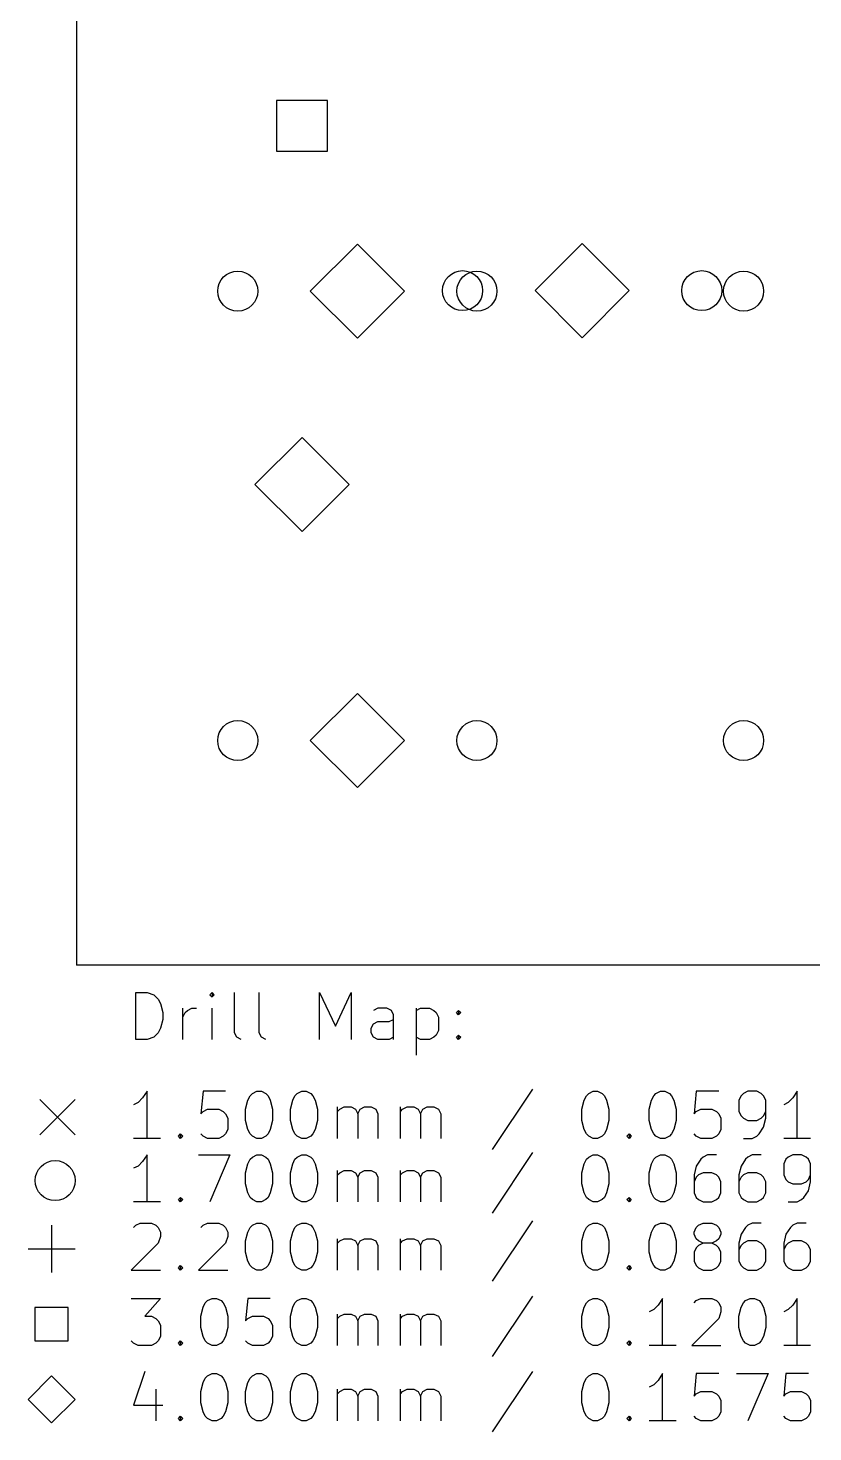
# Model space of a CAD drawing. Extents: x 22 to 272, y -144 to -24.
# Drawn here: x 21.8 to 55.2, y -144 to -84.3 of the extents above; entities that cross this region are included whole.
import ezdxf

# ---------------------------------------------------------------- set-up
doc = ezdxf.new("R2010")
doc.units = 0
doc.layers.add('BLACK', color=7, linetype='CONTINUOUS')

msp = doc.modelspace()

# ---------------------------------------------------------------- linework, layer by layer
at = {"layer": 'BLACK', "linetype": 'CONTINUOUS'}
for p, q in [((23.875, -31.0375), (23.875, -124.15)), ((34.5408, -87.4017), (32.3842, -87.4017)), ((32.3842, -87.4017), (32.3842, -89.5583)), ((34.5408, -89.5583), (34.5408, -87.4017)), ((32.3842, -89.5583), (34.5408, -89.5583)), ((35.8125, -93.5), (33.8125, -95.5)), ((37.8125, -95.5), (35.8125, -93.5)), ((45.3625, -93.48), (43.3625, -95.48)), ((47.3625, -95.48), (45.3625, -93.48)), ((33.8125, -95.5), (35.8125, -97.5)), ((35.8125, -97.5), (37.8125, -95.5)), ((43.3625, -95.48), (45.3625, -97.48)), ((45.3625, -97.48), (47.3625, -95.48)), ((33.4625, -101.72), (31.4625, -103.72)), ((35.4625, -103.72), (33.4625, -101.72)), ((31.4625, -103.72), (33.4625, -105.72)), ((33.4625, -105.72), (35.4625, -103.72)), ((35.8125, -112.6), (33.8125, -114.6)), ((37.8125, -114.6), (35.8125, -112.6)), ((33.8125, -114.6), (35.8125, -116.6)), ((35.8125, -116.6), (37.8125, -114.6)), ((272.175, -124.15), (23.875, -124.15)), ((26.4012, -127.305), (26.4012, -125.305)), ((26.4012, -125.305), (26.8774, -125.305)), ((26.8774, -125.305), (27.1631, -125.4)), ((27.1631, -125.4), (27.3536, -125.59)), ((27.3536, -125.59), (27.4488, -125.781)), ((27.4488, -125.781), (27.544, -126.162)), ((29.6393, -125.305), (29.544, -125.4)), ((29.544, -125.4), (29.6393, -125.495)), ((29.7345, -125.4), (29.6393, -125.305)), ((29.6393, -125.305), (29.6393, -125.495)), ((29.6393, -125.495), (29.7345, -125.4)), ((30.5917, -127.019), (30.5917, -125.305)), ((31.6393, -127.019), (31.6393, -125.305)), ((34.2107, -127.305), (34.2107, -125.305)), ((34.2107, -125.305), (34.8774, -126.733)), ((34.8774, -126.733), (35.544, -125.305)), ((35.544, -125.305), (35.544, -127.305)), ((27.544, -126.448), (27.4488, -126.829)), ((27.544, -126.162), (27.544, -126.448)), ((28.4012, -127.305), (28.4012, -125.971)), ((28.4012, -126.352), (28.4964, -126.162)), ((28.4964, -126.162), (28.5917, -126.067)), ((28.5917, -126.067), (28.7821, -125.971)), ((28.7821, -125.971), (28.9726, -125.971)), ((29.6393, -127.305), (29.6393, -125.971)), ((36.6869, -125.971), (36.4964, -126.067)), ((37.0679, -125.971), (36.6869, -125.971)), ((37.2583, -126.067), (37.0679, -125.971)), ((37.1631, -126.543), (37.3536, -126.448)), ((37.3536, -126.257), (37.2583, -126.067)), ((37.3536, -127.305), (37.3536, -126.257)), ((38.306, -125.971), (38.306, -127.971)), ((38.306, -126.067), (38.4964, -125.971)), ((38.4964, -125.971), (38.8774, -125.971)), ((38.8774, -125.971), (39.0679, -126.067)), ((39.0679, -126.067), (39.1631, -126.162)), ((39.1631, -126.162), (39.2583, -126.352)), ((39.2583, -126.352), (39.2583, -126.924)), ((40.0202, -126.162), (40.1155, -126.067)), ((40.1155, -126.257), (40.0202, -126.162)), ((40.1155, -126.067), (40.2107, -126.162)), ((40.1155, -126.067), (40.1155, -126.257)), ((40.2107, -126.162), (40.1155, -126.257)), ((27.3536, -127.019), (27.1631, -127.21)), ((27.4488, -126.829), (27.3536, -127.019)), ((30.6869, -127.21), (30.5917, -127.019)), ((31.7345, -127.21), (31.6393, -127.019)), ((36.4012, -126.829), (36.4964, -126.638)), ((36.4012, -127.019), (36.4012, -126.829)), ((36.4964, -127.21), (36.4012, -127.019)), ((36.4964, -126.638), (36.6869, -126.543)), ((36.6869, -126.543), (37.1631, -126.543)), ((39.2583, -126.924), (39.1631, -127.114)), ((26.8774, -127.305), (26.4012, -127.305)), ((27.1631, -127.21), (26.8774, -127.305)), ((30.8774, -127.305), (30.6869, -127.21)), ((31.925, -127.305), (31.7345, -127.21)), ((36.6869, -127.305), (36.4964, -127.21)), ((37.1631, -127.305), (36.6869, -127.305)), ((37.3536, -127.21), (37.1631, -127.305)), ((38.4964, -127.305), (38.306, -127.21)), ((38.8774, -127.305), (38.4964, -127.305)), ((39.0679, -127.21), (38.8774, -127.305)), ((39.1631, -127.114), (39.0679, -127.21)), ((40.0202, -127.21), (40.1155, -127.114)), ((40.1155, -127.305), (40.0202, -127.21)), ((40.1155, -127.114), (40.2107, -127.21)), ((40.1155, -127.114), (40.1155, -127.305)), ((40.2107, -127.21), (40.1155, -127.305)), ((43.2583, -129.41), (41.544, -131.981)), ((22.325, -129.85), (23.825, -131.35)), ((23.825, -129.85), (22.325, -131.35)), ((26.4964, -129.981), (26.306, -130.076)), ((26.6869, -129.79), (26.4964, -129.981)), ((26.8774, -129.505), (26.6869, -129.79)), ((26.8774, -131.505), (26.8774, -129.505)), ((29.2583, -129.505), (29.1631, -130.457)), ((30.2107, -129.505), (29.2583, -129.505)), ((31.0679, -130.267), (31.1631, -129.886)), ((31.1631, -129.886), (31.2583, -129.695)), ((31.2583, -129.695), (31.3536, -129.6)), ((31.3536, -129.6), (31.544, -129.505)), ((31.544, -129.505), (31.7345, -129.505)), ((31.7345, -129.505), (31.925, -129.6)), ((31.925, -129.6), (32.0202, -129.695)), ((32.0202, -129.695), (32.1155, -129.886)), ((32.1155, -129.886), (32.2107, -130.267)), ((32.9726, -130.267), (33.0679, -129.886)), ((33.0679, -129.886), (33.1631, -129.695)), ((33.1631, -129.695), (33.2583, -129.6)), ((33.2583, -129.6), (33.4488, -129.505)), ((33.4488, -129.505), (33.6393, -129.505)), ((33.6393, -129.505), (33.8298, -129.6)), ((33.8298, -129.6), (33.925, -129.695)), ((33.925, -129.695), (34.0202, -129.886)), ((34.0202, -129.886), (34.1155, -130.267)), ((45.3536, -130.267), (45.4488, -129.886)), ((45.4488, -129.886), (45.544, -129.695)), ((45.544, -129.695), (45.6393, -129.6)), ((45.6393, -129.6), (45.8298, -129.505)), ((45.8298, -129.505), (46.0202, -129.505)), ((46.0202, -129.505), (46.2107, -129.6)), ((46.2107, -129.6), (46.306, -129.695)), ((46.306, -129.695), (46.4012, -129.886)), ((46.4012, -129.886), (46.4964, -130.267)), ((48.2107, -130.267), (48.306, -129.886)), ((48.306, -129.886), (48.4012, -129.695)), ((48.4012, -129.695), (48.4964, -129.6)), ((48.4964, -129.6), (48.6869, -129.505)), ((48.6869, -129.505), (48.8774, -129.505)), ((48.8774, -129.505), (49.0679, -129.6)), ((49.0679, -129.6), (49.1631, -129.695)), ((49.1631, -129.695), (49.2583, -129.886)), ((49.2583, -129.886), (49.3536, -130.267)), ((50.2107, -129.505), (50.1155, -130.457)), ((51.1631, -129.505), (50.2107, -129.505)), ((52.1155, -129.695), (52.0202, -129.886)), ((52.0202, -129.886), (52.0202, -130.362)), ((52.2107, -129.6), (52.1155, -129.695)), ((52.4012, -129.505), (52.2107, -129.6)), ((52.7821, -129.505), (52.4012, -129.505)), ((52.9726, -129.6), (52.7821, -129.505)), ((53.0679, -129.695), (52.9726, -129.6)), ((53.1631, -129.886), (53.0679, -129.695)), ((53.1631, -130.648), (53.1631, -129.886)), ((54.1155, -129.981), (53.925, -130.076)), ((54.306, -129.79), (54.1155, -129.981)), ((54.4964, -129.505), (54.306, -129.79)), ((54.4964, -131.505), (54.4964, -129.505)), ((29.1631, -130.457), (29.2583, -130.362)), ((29.2583, -130.362), (29.4488, -130.267)), ((29.4488, -130.267), (29.925, -130.267)), ((29.925, -130.267), (30.1155, -130.362)), ((30.1155, -130.362), (30.2107, -130.457)), ((30.2107, -130.457), (30.306, -130.648)), ((30.306, -130.648), (30.306, -131.124)), ((31.0679, -130.743), (31.0679, -130.267)), ((32.2107, -130.267), (32.2107, -130.743)), ((32.9726, -130.743), (32.9726, -130.267)), ((34.1155, -130.267), (34.1155, -130.743)), ((34.9726, -131.505), (34.9726, -130.171)), ((34.9726, -130.362), (35.0679, -130.267)), ((35.0679, -130.267), (35.2583, -130.171)), ((35.2583, -130.171), (35.544, -130.171)), ((35.544, -130.171), (35.7345, -130.267)), ((35.7345, -130.267), (35.8298, -130.457)), ((35.8298, -130.457), (35.925, -130.267)), ((35.8298, -130.457), (35.8298, -131.505)), ((35.925, -130.267), (36.1155, -130.171)), ((36.1155, -130.171), (36.4012, -130.171)), ((36.4012, -130.171), (36.5917, -130.267)), ((36.5917, -130.267), (36.6869, -130.457)), ((36.6869, -130.457), (36.6869, -131.505)), ((37.6393, -131.505), (37.6393, -130.171)), ((37.6393, -130.362), (37.7345, -130.267)), ((37.7345, -130.267), (37.925, -130.171)), ((37.925, -130.171), (38.2107, -130.171)), ((38.2107, -130.171), (38.4012, -130.267)), ((38.4012, -130.267), (38.4964, -130.457)), ((38.4964, -130.457), (38.5917, -130.267)), ((38.4964, -130.457), (38.4964, -131.505)), ((38.5917, -130.267), (38.7821, -130.171)), ((38.7821, -130.171), (39.0679, -130.171)), ((39.0679, -130.171), (39.2583, -130.267)), ((39.2583, -130.267), (39.3536, -130.457)), ((39.3536, -130.457), (39.3536, -131.505)), ((45.3536, -130.743), (45.3536, -130.267)), ((46.4964, -130.267), (46.4964, -130.743)), ((48.2107, -130.743), (48.2107, -130.267)), ((49.3536, -130.267), (49.3536, -130.743)), ((50.1155, -130.457), (50.2107, -130.362)), ((50.2107, -130.362), (50.4012, -130.267)), ((50.4012, -130.267), (50.8774, -130.267)), ((50.8774, -130.267), (51.0679, -130.362)), ((51.0679, -130.362), (51.1631, -130.457)), ((51.1631, -130.457), (51.2583, -130.648)), ((51.2583, -130.648), (51.2583, -131.124)), ((52.0202, -130.362), (52.1155, -130.552)), ((52.1155, -130.552), (52.2107, -130.648)), ((52.2107, -130.648), (52.4012, -130.743)), ((52.7821, -130.743), (52.9726, -130.648)), ((52.9726, -130.648), (53.0679, -130.552)), ((53.0679, -130.552), (53.1631, -130.362)), ((53.0679, -131.029), (53.1631, -130.648)), ((30.306, -131.124), (30.2107, -131.314)), ((31.1631, -131.124), (31.0679, -130.743)), ((31.2583, -131.314), (31.1631, -131.124)), ((32.1155, -131.124), (32.0202, -131.314)), ((32.2107, -130.743), (32.1155, -131.124)), ((33.0679, -131.124), (32.9726, -130.743)), ((33.1631, -131.314), (33.0679, -131.124)), ((34.0202, -131.124), (33.925, -131.314)), ((34.1155, -130.743), (34.0202, -131.124)), ((45.4488, -131.124), (45.3536, -130.743)), ((45.544, -131.314), (45.4488, -131.124)), ((46.4012, -131.124), (46.306, -131.314)), ((46.4964, -130.743), (46.4012, -131.124)), ((48.306, -131.124), (48.2107, -130.743)), ((48.4012, -131.314), (48.306, -131.124)), ((49.2583, -131.124), (49.1631, -131.314)), ((49.3536, -130.743), (49.2583, -131.124)), ((51.2583, -131.124), (51.1631, -131.314)), ((52.4012, -130.743), (52.7821, -130.743)), ((52.8774, -131.314), (53.0679, -131.029)), ((27.4488, -131.505), (26.306, -131.505)), ((28.2107, -131.41), (28.306, -131.314)), ((28.306, -131.505), (28.2107, -131.41)), ((28.306, -131.314), (28.4012, -131.41)), ((28.306, -131.314), (28.306, -131.505)), ((28.4012, -131.41), (28.306, -131.505)), ((29.2583, -131.41), (29.1631, -131.314)), ((29.4488, -131.505), (29.2583, -131.41)), ((29.925, -131.505), (29.4488, -131.505)), ((30.1155, -131.41), (29.925, -131.505)), ((30.2107, -131.314), (30.1155, -131.41)), ((31.3536, -131.41), (31.2583, -131.314)), ((31.544, -131.505), (31.3536, -131.41)), ((31.7345, -131.505), (31.544, -131.505)), ((31.925, -131.41), (31.7345, -131.505)), ((32.0202, -131.314), (31.925, -131.41)), ((33.2583, -131.41), (33.1631, -131.314)), ((33.4488, -131.505), (33.2583, -131.41)), ((33.6393, -131.505), (33.4488, -131.505)), ((33.8298, -131.41), (33.6393, -131.505)), ((33.925, -131.314), (33.8298, -131.41)), ((45.6393, -131.41), (45.544, -131.314)), ((45.8298, -131.505), (45.6393, -131.41)), ((46.0202, -131.505), (45.8298, -131.505)), ((46.2107, -131.41), (46.0202, -131.505)), ((46.306, -131.314), (46.2107, -131.41)), ((47.2583, -131.41), (47.3536, -131.314)), ((47.3536, -131.505), (47.2583, -131.41)), ((47.3536, -131.314), (47.4488, -131.41)), ((47.3536, -131.314), (47.3536, -131.505)), ((47.4488, -131.41), (47.3536, -131.505)), ((48.4964, -131.41), (48.4012, -131.314)), ((48.6869, -131.505), (48.4964, -131.41)), ((48.8774, -131.505), (48.6869, -131.505)), ((49.0679, -131.41), (48.8774, -131.505)), ((49.1631, -131.314), (49.0679, -131.41)), ((50.2107, -131.41), (50.1155, -131.314)), ((50.4012, -131.505), (50.2107, -131.41)), ((50.8774, -131.505), (50.4012, -131.505)), ((51.0679, -131.41), (50.8774, -131.505)), ((51.1631, -131.314), (51.0679, -131.41)), ((52.2107, -131.505), (52.5917, -131.505)), ((52.5917, -131.505), (52.7821, -131.41)), ((52.7821, -131.41), (52.8774, -131.314)), ((55.0679, -131.505), (53.925, -131.505)), ((26.8774, -132.205), (26.6869, -132.49)), ((26.8774, -134.205), (26.8774, -132.205)), ((29.0679, -132.205), (30.4012, -132.205)), ((30.4012, -132.205), (29.544, -134.205)), ((31.1631, -132.586), (31.2583, -132.395)), ((31.2583, -132.395), (31.3536, -132.3)), ((31.3536, -132.3), (31.544, -132.205)), ((31.544, -132.205), (31.7345, -132.205)), ((31.7345, -132.205), (31.925, -132.3)), ((31.925, -132.3), (32.0202, -132.395)), ((32.0202, -132.395), (32.1155, -132.586)), ((33.0679, -132.586), (33.1631, -132.395)), ((33.1631, -132.395), (33.2583, -132.3)), ((33.2583, -132.3), (33.4488, -132.205)), ((33.4488, -132.205), (33.6393, -132.205)), ((33.6393, -132.205), (33.8298, -132.3)), ((33.8298, -132.3), (33.925, -132.395)), ((33.925, -132.395), (34.0202, -132.586)), ((43.2583, -132.11), (41.544, -134.681)), ((45.4488, -132.586), (45.544, -132.395)), ((45.544, -132.395), (45.6393, -132.3)), ((45.6393, -132.3), (45.8298, -132.205)), ((45.8298, -132.205), (46.0202, -132.205)), ((46.0202, -132.205), (46.2107, -132.3)), ((46.2107, -132.3), (46.306, -132.395)), ((46.306, -132.395), (46.4012, -132.586)), ((48.306, -132.586), (48.4012, -132.395)), ((48.4012, -132.395), (48.4964, -132.3)), ((48.4964, -132.3), (48.6869, -132.205)), ((48.6869, -132.205), (48.8774, -132.205)), ((48.8774, -132.205), (49.0679, -132.3)), ((49.0679, -132.3), (49.1631, -132.395)), ((49.1631, -132.395), (49.2583, -132.586)), ((50.4012, -132.395), (50.2107, -132.681)), ((50.4964, -132.3), (50.4012, -132.395)), ((50.6869, -132.205), (50.4964, -132.3)), ((51.0679, -132.205), (50.6869, -132.205)), ((52.306, -132.395), (52.1155, -132.681)), ((52.4012, -132.3), (52.306, -132.395)), ((52.5917, -132.205), (52.4012, -132.3)), ((52.9726, -132.205), (52.5917, -132.205)), ((54.0202, -132.395), (53.925, -132.586)), ((54.1155, -132.3), (54.0202, -132.395)), ((54.306, -132.205), (54.1155, -132.3)), ((54.6869, -132.205), (54.306, -132.205)), ((54.8774, -132.3), (54.6869, -132.205)), ((54.9726, -132.395), (54.8774, -132.3)), ((55.0679, -132.586), (54.9726, -132.395)), ((26.4964, -132.681), (26.306, -132.776)), ((26.6869, -132.49), (26.4964, -132.681)), ((31.0679, -132.967), (31.1631, -132.586)), ((31.0679, -133.443), (31.0679, -132.967)), ((32.1155, -132.586), (32.2107, -132.967)), ((32.2107, -132.967), (32.2107, -133.443)), ((32.9726, -132.967), (33.0679, -132.586)), ((32.9726, -133.443), (32.9726, -132.967)), ((34.0202, -132.586), (34.1155, -132.967)), ((34.1155, -132.967), (34.1155, -133.443)), ((34.9726, -134.205), (34.9726, -132.871)), ((34.9726, -133.062), (35.0679, -132.967)), ((35.0679, -132.967), (35.2583, -132.871)), ((35.2583, -132.871), (35.544, -132.871)), ((35.544, -132.871), (35.7345, -132.967)), ((35.7345, -132.967), (35.8298, -133.157)), ((35.8298, -133.157), (35.925, -132.967)), ((35.925, -132.967), (36.1155, -132.871)), ((36.1155, -132.871), (36.4012, -132.871)), ((36.4012, -132.871), (36.5917, -132.967)), ((36.5917, -132.967), (36.6869, -133.157)), ((37.6393, -134.205), (37.6393, -132.871)), ((37.6393, -133.062), (37.7345, -132.967)), ((37.7345, -132.967), (37.925, -132.871)), ((37.925, -132.871), (38.2107, -132.871)), ((38.2107, -132.871), (38.4012, -132.967)), ((38.4012, -132.967), (38.4964, -133.157)), ((38.4964, -133.157), (38.5917, -132.967)), ((38.5917, -132.967), (38.7821, -132.871)), ((38.7821, -132.871), (39.0679, -132.871)), ((39.0679, -132.871), (39.2583, -132.967)), ((39.2583, -132.967), (39.3536, -133.157)), ((45.3536, -132.967), (45.4488, -132.586)), ((45.3536, -133.443), (45.3536, -132.967)), ((46.4012, -132.586), (46.4964, -132.967)), ((46.4964, -132.967), (46.4964, -133.443)), ((48.2107, -132.967), (48.306, -132.586)), ((48.2107, -133.443), (48.2107, -132.967)), ((49.2583, -132.586), (49.3536, -132.967)), ((49.3536, -132.967), (49.3536, -133.443)), ((50.2107, -132.681), (50.1155, -133.062)), ((50.4964, -132.967), (50.306, -133.062)), ((50.8774, -132.967), (50.4964, -132.967)), ((51.0679, -133.062), (50.8774, -132.967)), ((52.1155, -132.681), (52.0202, -133.062)), ((52.4012, -132.967), (52.2107, -133.062)), ((52.7821, -132.967), (52.4012, -132.967)), ((52.9726, -133.062), (52.7821, -132.967)), ((53.925, -132.586), (53.925, -133.062)), ((55.0679, -133.348), (55.0679, -132.586)), ((31.1631, -133.824), (31.0679, -133.443)), ((32.2107, -133.443), (32.1155, -133.824)), ((33.0679, -133.824), (32.9726, -133.443)), ((34.1155, -133.443), (34.0202, -133.824)), ((35.8298, -133.157), (35.8298, -134.205)), ((36.6869, -133.157), (36.6869, -134.205)), ((38.4964, -133.157), (38.4964, -134.205)), ((39.3536, -133.157), (39.3536, -134.205)), ((45.4488, -133.824), (45.3536, -133.443)), ((46.4964, -133.443), (46.4012, -133.824)), ((48.306, -133.824), (48.2107, -133.443)), ((49.3536, -133.443), (49.2583, -133.824)), ((50.1155, -133.062), (50.1155, -133.824)), ((50.2107, -133.157), (50.1155, -133.348)), ((50.306, -133.062), (50.2107, -133.157)), ((51.1631, -133.157), (51.0679, -133.062)), ((51.2583, -133.348), (51.1631, -133.157)), ((51.2583, -133.824), (51.2583, -133.348)), ((52.0202, -133.062), (52.0202, -133.824)), ((52.1155, -133.157), (52.0202, -133.348)), ((52.2107, -133.062), (52.1155, -133.157)), ((53.0679, -133.157), (52.9726, -133.062)), ((53.1631, -133.348), (53.0679, -133.157)), ((53.1631, -133.824), (53.1631, -133.348)), ((53.925, -133.062), (54.0202, -133.252)), ((54.0202, -133.252), (54.1155, -133.348)), ((54.1155, -133.348), (54.306, -133.443)), ((54.306, -133.443), (54.6869, -133.443)), ((54.6869, -133.443), (54.8774, -133.348)), ((54.8774, -133.348), (54.9726, -133.252)), ((54.9726, -133.252), (55.0679, -133.062)), ((54.9726, -133.729), (55.0679, -133.348)), ((27.4488, -134.205), (26.306, -134.205)), ((28.2107, -134.11), (28.306, -134.014)), ((28.306, -134.205), (28.2107, -134.11)), ((28.306, -134.014), (28.4012, -134.11)), ((28.306, -134.014), (28.306, -134.205)), ((28.4012, -134.11), (28.306, -134.205)), ((31.2583, -134.014), (31.1631, -133.824)), ((31.3536, -134.11), (31.2583, -134.014)), ((31.544, -134.205), (31.3536, -134.11)), ((31.7345, -134.205), (31.544, -134.205)), ((31.925, -134.11), (31.7345, -134.205)), ((32.0202, -134.014), (31.925, -134.11)), ((32.1155, -133.824), (32.0202, -134.014)), ((33.1631, -134.014), (33.0679, -133.824)), ((33.2583, -134.11), (33.1631, -134.014)), ((33.4488, -134.205), (33.2583, -134.11)), ((33.6393, -134.205), (33.4488, -134.205)), ((33.8298, -134.11), (33.6393, -134.205)), ((33.925, -134.014), (33.8298, -134.11)), ((34.0202, -133.824), (33.925, -134.014)), ((45.544, -134.014), (45.4488, -133.824)), ((45.6393, -134.11), (45.544, -134.014)), ((45.8298, -134.205), (45.6393, -134.11)), ((46.0202, -134.205), (45.8298, -134.205)), ((46.2107, -134.11), (46.0202, -134.205)), ((46.306, -134.014), (46.2107, -134.11)), ((46.4012, -133.824), (46.306, -134.014)), ((47.2583, -134.11), (47.3536, -134.014)), ((47.3536, -134.205), (47.2583, -134.11)), ((47.3536, -134.014), (47.4488, -134.11)), ((47.3536, -134.014), (47.3536, -134.205)), ((47.4488, -134.11), (47.3536, -134.205)), ((48.4012, -134.014), (48.306, -133.824)), ((48.4964, -134.11), (48.4012, -134.014)), ((48.6869, -134.205), (48.4964, -134.11)), ((48.8774, -134.205), (48.6869, -134.205)), ((49.0679, -134.11), (48.8774, -134.205)), ((49.1631, -134.014), (49.0679, -134.11)), ((49.2583, -133.824), (49.1631, -134.014)), ((50.1155, -133.824), (50.2107, -134.014)), ((50.2107, -134.014), (50.306, -134.11)), ((50.306, -134.11), (50.4964, -134.205)), ((50.4964, -134.205), (50.8774, -134.205)), ((50.8774, -134.205), (51.0679, -134.11)), ((51.0679, -134.11), (51.1631, -134.014)), ((51.1631, -134.014), (51.2583, -133.824)), ((52.0202, -133.824), (52.1155, -134.014)), ((52.1155, -134.014), (52.2107, -134.11)), ((52.2107, -134.11), (52.4012, -134.205)), ((52.4012, -134.205), (52.7821, -134.205)), ((52.7821, -134.205), (52.9726, -134.11)), ((52.9726, -134.11), (53.0679, -134.014)), ((53.0679, -134.014), (53.1631, -133.824)), ((54.1155, -134.205), (54.4964, -134.205)), ((54.4964, -134.205), (54.6869, -134.11)), ((54.6869, -134.11), (54.7821, -134.014)), ((54.7821, -134.014), (54.9726, -133.729)), ((22.825, -135.2), (22.825, -137.2)), ((26.306, -135.295), (26.4012, -135.2)), ((26.4012, -135.2), (26.5917, -135.105)), ((26.5917, -135.105), (27.0679, -135.105)), ((27.0679, -135.105), (27.2583, -135.2)), ((27.2583, -135.2), (27.3536, -135.295)), ((27.3536, -135.295), (27.4488, -135.486)), ((29.1631, -135.295), (29.2583, -135.2)), ((29.2583, -135.2), (29.4488, -135.105)), ((29.4488, -135.105), (29.925, -135.105)), ((29.925, -135.105), (30.1155, -135.2)), ((30.1155, -135.2), (30.2107, -135.295)), ((30.2107, -135.295), (30.306, -135.486)), ((31.1631, -135.486), (31.2583, -135.295)), ((31.2583, -135.295), (31.3536, -135.2)), ((31.3536, -135.2), (31.544, -135.105)), ((31.544, -135.105), (31.7345, -135.105)), ((31.7345, -135.105), (31.925, -135.2)), ((31.925, -135.2), (32.0202, -135.295)), ((32.0202, -135.295), (32.1155, -135.486)), ((33.0679, -135.486), (33.1631, -135.295)), ((33.1631, -135.295), (33.2583, -135.2)), ((33.2583, -135.2), (33.4488, -135.105)), ((33.4488, -135.105), (33.6393, -135.105)), ((33.6393, -135.105), (33.8298, -135.2)), ((33.8298, -135.2), (33.925, -135.295)), ((33.925, -135.295), (34.0202, -135.486)), ((43.2583, -135.01), (41.544, -137.581)), ((45.4488, -135.486), (45.544, -135.295)), ((45.544, -135.295), (45.6393, -135.2)), ((45.6393, -135.2), (45.8298, -135.105)), ((45.8298, -135.105), (46.0202, -135.105)), ((46.0202, -135.105), (46.2107, -135.2)), ((46.2107, -135.2), (46.306, -135.295)), ((46.306, -135.295), (46.4012, -135.486)), ((48.306, -135.486), (48.4012, -135.295)), ((48.4012, -135.295), (48.4964, -135.2)), ((48.4964, -135.2), (48.6869, -135.105)), ((48.6869, -135.105), (48.8774, -135.105)), ((48.8774, -135.105), (49.0679, -135.2)), ((49.0679, -135.2), (49.1631, -135.295)), ((49.1631, -135.295), (49.2583, -135.486)), ((50.1155, -135.486), (50.2107, -135.295)), ((50.2107, -135.295), (50.306, -135.2)), ((50.306, -135.2), (50.4964, -135.105)), ((50.4964, -135.105), (50.8774, -135.105)), ((50.8774, -135.105), (51.0679, -135.2)), ((51.0679, -135.2), (51.1631, -135.295)), ((51.1631, -135.295), (51.2583, -135.486)), ((52.306, -135.295), (52.1155, -135.581)), ((52.4012, -135.2), (52.306, -135.295)), ((52.5917, -135.105), (52.4012, -135.2)), ((52.9726, -135.105), (52.5917, -135.105)), ((54.2107, -135.295), (54.0202, -135.581)), ((54.306, -135.2), (54.2107, -135.295)), ((54.4964, -135.105), (54.306, -135.2)), ((54.8774, -135.105), (54.4964, -135.105)), ((27.3536, -135.962), (26.2107, -137.105)), ((27.4488, -135.676), (27.3536, -135.962)), ((27.4488, -135.486), (27.4488, -135.676)), ((30.2107, -135.962), (29.0679, -137.105)), ((30.306, -135.676), (30.2107, -135.962)), ((30.306, -135.486), (30.306, -135.676)), ((31.0679, -135.867), (31.1631, -135.486)), ((31.0679, -136.343), (31.0679, -135.867)), ((32.1155, -135.486), (32.2107, -135.867)), ((32.2107, -135.867), (32.2107, -136.343)), ((32.9726, -135.867), (33.0679, -135.486)), ((32.9726, -136.343), (32.9726, -135.867)), ((34.0202, -135.486), (34.1155, -135.867)), ((34.1155, -135.867), (34.1155, -136.343)), ((34.9726, -137.105), (34.9726, -135.771)), ((34.9726, -135.962), (35.0679, -135.867)), ((35.0679, -135.867), (35.2583, -135.771)), ((35.2583, -135.771), (35.544, -135.771)), ((35.544, -135.771), (35.7345, -135.867)), ((35.7345, -135.867), (35.8298, -136.057)), ((35.8298, -136.057), (35.925, -135.867)), ((35.925, -135.867), (36.1155, -135.771)), ((36.1155, -135.771), (36.4012, -135.771)), ((36.4012, -135.771), (36.5917, -135.867)), ((36.5917, -135.867), (36.6869, -136.057)), ((37.6393, -137.105), (37.6393, -135.771)), ((37.6393, -135.962), (37.7345, -135.867)), ((37.7345, -135.867), (37.925, -135.771)), ((37.925, -135.771), (38.2107, -135.771)), ((38.2107, -135.771), (38.4012, -135.867)), ((38.4012, -135.867), (38.4964, -136.057)), ((38.4964, -136.057), (38.5917, -135.867)), ((38.5917, -135.867), (38.7821, -135.771)), ((38.7821, -135.771), (39.0679, -135.771)), ((39.0679, -135.771), (39.2583, -135.867)), ((39.2583, -135.867), (39.3536, -136.057)), ((45.3536, -135.867), (45.4488, -135.486)), ((45.3536, -136.343), (45.3536, -135.867)), ((46.4012, -135.486), (46.4964, -135.867)), ((46.4964, -135.867), (46.4964, -136.343)), ((48.2107, -135.867), (48.306, -135.486)), ((48.2107, -136.343), (48.2107, -135.867)), ((49.2583, -135.486), (49.3536, -135.867)), ((49.3536, -135.867), (49.3536, -136.343)), ((50.1155, -135.581), (50.1155, -135.486)), ((50.2107, -135.771), (50.1155, -135.581)), ((50.306, -135.867), (50.2107, -135.771)), ((50.4964, -135.962), (50.306, -135.867)), ((50.4964, -135.962), (50.306, -136.057)), ((50.8774, -135.962), (50.4964, -135.962)), ((51.0679, -135.867), (50.8774, -135.962)), ((51.0679, -136.057), (50.8774, -135.962)), ((51.1631, -135.771), (51.0679, -135.867)), ((51.2583, -135.581), (51.1631, -135.771)), ((51.2583, -135.486), (51.2583, -135.581)), ((52.1155, -135.581), (52.0202, -135.962)), ((52.0202, -135.962), (52.0202, -136.724)), ((52.2107, -135.962), (52.1155, -136.057)), ((52.4012, -135.867), (52.2107, -135.962)), ((52.7821, -135.867), (52.4012, -135.867)), ((52.9726, -135.962), (52.7821, -135.867)), ((53.0679, -136.057), (52.9726, -135.962)), ((54.0202, -135.581), (53.925, -135.962)), ((53.925, -135.962), (53.925, -136.724)), ((54.1155, -135.962), (54.0202, -136.057)), ((54.306, -135.867), (54.1155, -135.962)), ((54.6869, -135.867), (54.306, -135.867)), ((54.8774, -135.962), (54.6869, -135.867)), ((54.9726, -136.057), (54.8774, -135.962)), ((21.825, -136.2), (23.825, -136.2)), ((31.1631, -136.724), (31.0679, -136.343)), ((32.2107, -136.343), (32.1155, -136.724)), ((33.0679, -136.724), (32.9726, -136.343)), ((34.1155, -136.343), (34.0202, -136.724)), ((35.8298, -136.057), (35.8298, -137.105)), ((36.6869, -136.057), (36.6869, -137.105)), ((38.4964, -136.057), (38.4964, -137.105)), ((39.3536, -136.057), (39.3536, -137.105)), ((45.4488, -136.724), (45.3536, -136.343)), ((46.4964, -136.343), (46.4012, -136.724)), ((48.306, -136.724), (48.2107, -136.343)), ((49.3536, -136.343), (49.2583, -136.724)), ((50.2107, -136.152), (50.1155, -136.343)), ((50.1155, -136.343), (50.1155, -136.724)), ((50.306, -136.057), (50.2107, -136.152)), ((51.1631, -136.152), (51.0679, -136.057)), ((51.2583, -136.343), (51.1631, -136.152)), ((51.2583, -136.724), (51.2583, -136.343)), ((52.1155, -136.057), (52.0202, -136.248)), ((53.1631, -136.248), (53.0679, -136.057)), ((53.1631, -136.724), (53.1631, -136.248)), ((54.0202, -136.057), (53.925, -136.248)), ((55.0679, -136.248), (54.9726, -136.057)), ((55.0679, -136.724), (55.0679, -136.248)), ((26.2107, -137.105), (27.4488, -137.105)), ((28.2107, -137.01), (28.306, -136.914)), ((28.306, -137.105), (28.2107, -137.01)), ((28.306, -136.914), (28.4012, -137.01)), ((28.306, -136.914), (28.306, -137.105)), ((28.4012, -137.01), (28.306, -137.105)), ((29.0679, -137.105), (30.306, -137.105)), ((31.2583, -136.914), (31.1631, -136.724)), ((31.3536, -137.01), (31.2583, -136.914)), ((31.544, -137.105), (31.3536, -137.01)), ((31.7345, -137.105), (31.544, -137.105)), ((31.925, -137.01), (31.7345, -137.105)), ((32.0202, -136.914), (31.925, -137.01)), ((32.1155, -136.724), (32.0202, -136.914)), ((33.1631, -136.914), (33.0679, -136.724)), ((33.2583, -137.01), (33.1631, -136.914)), ((33.4488, -137.105), (33.2583, -137.01)), ((33.6393, -137.105), (33.4488, -137.105)), ((33.8298, -137.01), (33.6393, -137.105)), ((33.925, -136.914), (33.8298, -137.01)), ((34.0202, -136.724), (33.925, -136.914)), ((45.544, -136.914), (45.4488, -136.724)), ((45.6393, -137.01), (45.544, -136.914)), ((45.8298, -137.105), (45.6393, -137.01)), ((46.0202, -137.105), (45.8298, -137.105)), ((46.2107, -137.01), (46.0202, -137.105)), ((46.306, -136.914), (46.2107, -137.01)), ((46.4012, -136.724), (46.306, -136.914)), ((47.2583, -137.01), (47.3536, -136.914)), ((47.3536, -137.105), (47.2583, -137.01)), ((47.3536, -136.914), (47.4488, -137.01)), ((47.3536, -136.914), (47.3536, -137.105)), ((47.4488, -137.01), (47.3536, -137.105)), ((48.4012, -136.914), (48.306, -136.724)), ((48.4964, -137.01), (48.4012, -136.914)), ((48.6869, -137.105), (48.4964, -137.01)), ((48.8774, -137.105), (48.6869, -137.105)), ((49.0679, -137.01), (48.8774, -137.105)), ((49.1631, -136.914), (49.0679, -137.01)), ((49.2583, -136.724), (49.1631, -136.914)), ((50.1155, -136.724), (50.2107, -136.914)), ((50.2107, -136.914), (50.306, -137.01)), ((50.306, -137.01), (50.4964, -137.105)), ((50.4964, -137.105), (50.8774, -137.105)), ((50.8774, -137.105), (51.0679, -137.01)), ((51.0679, -137.01), (51.1631, -136.914)), ((51.1631, -136.914), (51.2583, -136.724)), ((52.0202, -136.724), (52.1155, -136.914)), ((52.1155, -136.914), (52.2107, -137.01)), ((52.2107, -137.01), (52.4012, -137.105)), ((52.4012, -137.105), (52.7821, -137.105)), ((52.7821, -137.105), (52.9726, -137.01)), ((52.9726, -137.01), (53.0679, -136.914)), ((53.0679, -136.914), (53.1631, -136.724)), ((53.925, -136.724), (54.0202, -136.914)), ((54.0202, -136.914), (54.1155, -137.01)), ((54.1155, -137.01), (54.306, -137.105)), ((54.306, -137.105), (54.6869, -137.105)), ((54.6869, -137.105), (54.8774, -137.01)), ((54.8774, -137.01), (54.9726, -136.914)), ((54.9726, -136.914), (55.0679, -136.724)), ((26.2107, -138.305), (27.4488, -138.305)), ((27.4488, -138.305), (26.7821, -139.067)), ((29.3536, -138.495), (29.4488, -138.4)), ((29.4488, -138.4), (29.6393, -138.305)), ((29.6393, -138.305), (29.8298, -138.305)), ((29.8298, -138.305), (30.0202, -138.4)), ((30.0202, -138.4), (30.1155, -138.495)), ((31.1631, -138.305), (31.0679, -139.257)), ((32.1155, -138.305), (31.1631, -138.305)), ((33.1631, -138.495), (33.2583, -138.4)), ((33.2583, -138.4), (33.4488, -138.305)), ((33.4488, -138.305), (33.6393, -138.305)), ((33.6393, -138.305), (33.8298, -138.4)), ((33.8298, -138.4), (33.925, -138.495)), ((43.2583, -138.21), (41.544, -140.781)), ((45.544, -138.495), (45.6393, -138.4)), ((45.6393, -138.4), (45.8298, -138.305)), ((45.8298, -138.305), (46.0202, -138.305)), ((46.0202, -138.305), (46.2107, -138.4)), ((46.2107, -138.4), (46.306, -138.495)), ((48.7821, -138.305), (48.5917, -138.59)), ((48.7821, -140.305), (48.7821, -138.305)), ((50.1155, -138.495), (50.2107, -138.4)), ((50.2107, -138.4), (50.4012, -138.305)), ((50.4012, -138.305), (50.8774, -138.305)), ((50.8774, -138.305), (51.0679, -138.4)), ((51.0679, -138.4), (51.1631, -138.495)), ((52.2107, -138.495), (52.306, -138.4)), ((52.306, -138.4), (52.4964, -138.305)), ((52.4964, -138.305), (52.6869, -138.305)), ((52.6869, -138.305), (52.8774, -138.4)), ((52.8774, -138.4), (52.9726, -138.495)), ((54.4964, -138.305), (54.306, -138.59)), ((54.4964, -140.305), (54.4964, -138.305)), ((23.5321, -138.693), (22.1179, -138.693)), ((22.1179, -138.693), (22.1179, -140.107)), ((23.5321, -140.107), (23.5321, -138.693)), ((29.1631, -139.067), (29.2583, -138.686)), ((29.2583, -138.686), (29.3536, -138.495)), ((30.1155, -138.495), (30.2107, -138.686)), ((30.2107, -138.686), (30.306, -139.067)), ((32.9726, -139.067), (33.0679, -138.686)), ((33.0679, -138.686), (33.1631, -138.495)), ((33.925, -138.495), (34.0202, -138.686)), ((34.0202, -138.686), (34.1155, -139.067)), ((34.9726, -140.305), (34.9726, -138.971)), ((35.0679, -139.067), (35.2583, -138.971)), ((35.2583, -138.971), (35.544, -138.971)), ((35.544, -138.971), (35.7345, -139.067)), ((35.925, -139.067), (36.1155, -138.971)), ((36.1155, -138.971), (36.4012, -138.971)), ((36.4012, -138.971), (36.5917, -139.067)), ((37.6393, -140.305), (37.6393, -138.971)), ((37.7345, -139.067), (37.925, -138.971)), ((37.925, -138.971), (38.2107, -138.971)), ((38.2107, -138.971), (38.4012, -139.067)), ((38.5917, -139.067), (38.7821, -138.971)), ((38.7821, -138.971), (39.0679, -138.971)), ((39.0679, -138.971), (39.2583, -139.067)), ((45.3536, -139.067), (45.4488, -138.686)), ((45.4488, -138.686), (45.544, -138.495)), ((46.306, -138.495), (46.4012, -138.686)), ((46.4012, -138.686), (46.4964, -139.067)), ((48.4012, -138.781), (48.2107, -138.876)), ((48.5917, -138.59), (48.4012, -138.781)), ((51.1631, -138.495), (51.2583, -138.686)), ((51.2583, -138.876), (51.1631, -139.162)), ((51.2583, -138.686), (51.2583, -138.876)), ((52.0202, -139.067), (52.1155, -138.686)), ((52.1155, -138.686), (52.2107, -138.495)), ((52.9726, -138.495), (53.0679, -138.686)), ((53.0679, -138.686), (53.1631, -139.067)), ((54.1155, -138.781), (53.925, -138.876)), ((54.306, -138.59), (54.1155, -138.781)), ((26.7821, -139.067), (27.0679, -139.067)), ((27.0679, -139.067), (27.2583, -139.162)), ((27.2583, -139.162), (27.3536, -139.257)), ((27.3536, -139.257), (27.4488, -139.448)), ((27.4488, -139.448), (27.4488, -139.924)), ((29.1631, -139.543), (29.1631, -139.067)), ((29.2583, -139.924), (29.1631, -139.543)), ((30.306, -139.543), (30.2107, -139.924)), ((30.306, -139.067), (30.306, -139.543)), ((31.0679, -139.257), (31.1631, -139.162)), ((31.1631, -139.162), (31.3536, -139.067)), ((31.3536, -139.067), (31.8298, -139.067)), ((31.8298, -139.067), (32.0202, -139.162)), ((32.0202, -139.162), (32.1155, -139.257)), ((32.1155, -139.257), (32.2107, -139.448)), ((32.2107, -139.448), (32.2107, -139.924)), ((32.9726, -139.543), (32.9726, -139.067)), ((33.0679, -139.924), (32.9726, -139.543)), ((34.1155, -139.543), (34.0202, -139.924)), ((34.1155, -139.067), (34.1155, -139.543)), ((34.9726, -139.162), (35.0679, -139.067)), ((35.7345, -139.067), (35.8298, -139.257)), ((35.8298, -139.257), (35.925, -139.067)), ((35.8298, -139.257), (35.8298, -140.305)), ((36.5917, -139.067), (36.6869, -139.257)), ((36.6869, -139.257), (36.6869, -140.305)), ((37.6393, -139.162), (37.7345, -139.067)), ((38.4012, -139.067), (38.4964, -139.257)), ((38.4964, -139.257), (38.5917, -139.067)), ((38.4964, -139.257), (38.4964, -140.305)), ((39.2583, -139.067), (39.3536, -139.257)), ((39.3536, -139.257), (39.3536, -140.305)), ((45.3536, -139.543), (45.3536, -139.067)), ((45.4488, -139.924), (45.3536, -139.543)), ((46.4964, -139.543), (46.4012, -139.924)), ((46.4964, -139.067), (46.4964, -139.543)), ((51.1631, -139.162), (50.0202, -140.305)), ((52.0202, -139.543), (52.0202, -139.067)), ((52.1155, -139.924), (52.0202, -139.543)), ((53.1631, -139.543), (53.0679, -139.924)), ((53.1631, -139.067), (53.1631, -139.543)), ((22.1179, -140.107), (23.5321, -140.107)), ((26.306, -140.21), (26.2107, -140.114)), ((27.3536, -140.114), (27.2583, -140.21)), ((27.4488, -139.924), (27.3536, -140.114)), ((28.2107, -140.21), (28.306, -140.114)), ((28.306, -140.114), (28.4012, -140.21)), ((28.306, -140.114), (28.306, -140.305)), ((29.3536, -140.114), (29.2583, -139.924)), ((29.4488, -140.21), (29.3536, -140.114)), ((30.1155, -140.114), (30.0202, -140.21)), ((30.2107, -139.924), (30.1155, -140.114)), ((31.1631, -140.21), (31.0679, -140.114)), ((32.1155, -140.114), (32.0202, -140.21)), ((32.2107, -139.924), (32.1155, -140.114)), ((33.1631, -140.114), (33.0679, -139.924)), ((33.2583, -140.21), (33.1631, -140.114)), ((33.925, -140.114), (33.8298, -140.21)), ((34.0202, -139.924), (33.925, -140.114)), ((45.544, -140.114), (45.4488, -139.924)), ((45.6393, -140.21), (45.544, -140.114)), ((46.306, -140.114), (46.2107, -140.21)), ((46.4012, -139.924), (46.306, -140.114)), ((47.2583, -140.21), (47.3536, -140.114)), ((47.3536, -140.114), (47.4488, -140.21)), ((47.3536, -140.114), (47.3536, -140.305)), ((52.2107, -140.114), (52.1155, -139.924)), ((52.306, -140.21), (52.2107, -140.114)), ((52.9726, -140.114), (52.8774, -140.21)), ((53.0679, -139.924), (52.9726, -140.114)), ((26.4964, -140.305), (26.306, -140.21)), ((27.0679, -140.305), (26.4964, -140.305)), ((27.2583, -140.21), (27.0679, -140.305)), ((28.306, -140.305), (28.2107, -140.21)), ((28.4012, -140.21), (28.306, -140.305)), ((29.6393, -140.305), (29.4488, -140.21)), ((29.8298, -140.305), (29.6393, -140.305)), ((30.0202, -140.21), (29.8298, -140.305)), ((31.3536, -140.305), (31.1631, -140.21)), ((31.8298, -140.305), (31.3536, -140.305)), ((32.0202, -140.21), (31.8298, -140.305)), ((33.4488, -140.305), (33.2583, -140.21)), ((33.6393, -140.305), (33.4488, -140.305)), ((33.8298, -140.21), (33.6393, -140.305)), ((45.8298, -140.305), (45.6393, -140.21)), ((46.0202, -140.305), (45.8298, -140.305)), ((46.2107, -140.21), (46.0202, -140.305)), ((47.3536, -140.305), (47.2583, -140.21)), ((47.4488, -140.21), (47.3536, -140.305)), ((49.3536, -140.305), (48.2107, -140.305)), ((50.0202, -140.305), (51.2583, -140.305)), ((52.4964, -140.305), (52.306, -140.21)), ((52.6869, -140.305), (52.4964, -140.305)), ((52.8774, -140.21), (52.6869, -140.305)), ((55.0679, -140.305), (53.925, -140.305)), ((22.825, -141.6), (21.825, -142.6)), ((23.825, -142.6), (22.825, -141.6)), ((26.7821, -141.41), (26.306, -142.838)), ((29.1631, -142.267), (29.2583, -141.886)), ((29.2583, -141.886), (29.3536, -141.695)), ((29.3536, -141.695), (29.4488, -141.6)), ((29.4488, -141.6), (29.6393, -141.505)), ((29.6393, -141.505), (29.8298, -141.505)), ((29.8298, -141.505), (30.0202, -141.6)), ((30.0202, -141.6), (30.1155, -141.695)), ((30.1155, -141.695), (30.2107, -141.886)), ((30.2107, -141.886), (30.306, -142.267)), ((31.0679, -142.267), (31.1631, -141.886)), ((31.1631, -141.886), (31.2583, -141.695)), ((31.2583, -141.695), (31.3536, -141.6)), ((31.3536, -141.6), (31.544, -141.505)), ((31.544, -141.505), (31.7345, -141.505)), ((31.7345, -141.505), (31.925, -141.6)), ((31.925, -141.6), (32.0202, -141.695)), ((32.0202, -141.695), (32.1155, -141.886)), ((32.1155, -141.886), (32.2107, -142.267)), ((32.9726, -142.267), (33.0679, -141.886)), ((33.0679, -141.886), (33.1631, -141.695)), ((33.1631, -141.695), (33.2583, -141.6)), ((33.2583, -141.6), (33.4488, -141.505)), ((33.4488, -141.505), (33.6393, -141.505)), ((33.6393, -141.505), (33.8298, -141.6)), ((33.8298, -141.6), (33.925, -141.695)), ((33.925, -141.695), (34.0202, -141.886)), ((34.0202, -141.886), (34.1155, -142.267)), ((43.2583, -141.41), (41.544, -143.981)), ((45.3536, -142.267), (45.4488, -141.886)), ((45.4488, -141.886), (45.544, -141.695)), ((45.544, -141.695), (45.6393, -141.6)), ((45.6393, -141.6), (45.8298, -141.505)), ((45.8298, -141.505), (46.0202, -141.505)), ((46.0202, -141.505), (46.2107, -141.6)), ((46.2107, -141.6), (46.306, -141.695)), ((46.306, -141.695), (46.4012, -141.886)), ((46.4012, -141.886), (46.4964, -142.267)), ((48.4012, -141.981), (48.2107, -142.076)), ((48.5917, -141.79), (48.4012, -141.981)), ((48.7821, -141.505), (48.5917, -141.79)), ((48.7821, -143.505), (48.7821, -141.505)), ((50.2107, -141.505), (50.1155, -142.457)), ((51.1631, -141.505), (50.2107, -141.505)), ((51.925, -141.505), (53.2583, -141.505)), ((53.2583, -141.505), (52.4012, -143.505)), ((54.0202, -141.505), (53.925, -142.457)), ((54.9726, -141.505), (54.0202, -141.505)), ((27.2583, -142.171), (27.2583, -143.505)), ((29.1631, -142.743), (29.1631, -142.267)), ((30.306, -142.267), (30.306, -142.743)), ((31.0679, -142.743), (31.0679, -142.267)), ((32.2107, -142.267), (32.2107, -142.743)), ((32.9726, -142.743), (32.9726, -142.267)), ((34.1155, -142.267), (34.1155, -142.743)), ((34.9726, -143.505), (34.9726, -142.171)), ((34.9726, -142.362), (35.0679, -142.267)), ((35.0679, -142.267), (35.2583, -142.171)), ((35.2583, -142.171), (35.544, -142.171)), ((35.544, -142.171), (35.7345, -142.267)), ((35.7345, -142.267), (35.8298, -142.457)), ((35.8298, -142.457), (35.925, -142.267)), ((35.8298, -142.457), (35.8298, -143.505)), ((35.925, -142.267), (36.1155, -142.171)), ((36.1155, -142.171), (36.4012, -142.171)), ((36.4012, -142.171), (36.5917, -142.267)), ((36.5917, -142.267), (36.6869, -142.457)), ((36.6869, -142.457), (36.6869, -143.505)), ((37.6393, -143.505), (37.6393, -142.171)), ((37.6393, -142.362), (37.7345, -142.267)), ((37.7345, -142.267), (37.925, -142.171)), ((37.925, -142.171), (38.2107, -142.171)), ((38.2107, -142.171), (38.4012, -142.267)), ((38.4012, -142.267), (38.4964, -142.457)), ((38.4964, -142.457), (38.5917, -142.267)), ((38.4964, -142.457), (38.4964, -143.505)), ((38.5917, -142.267), (38.7821, -142.171)), ((38.7821, -142.171), (39.0679, -142.171)), ((39.0679, -142.171), (39.2583, -142.267)), ((39.2583, -142.267), (39.3536, -142.457)), ((39.3536, -142.457), (39.3536, -143.505)), ((45.3536, -142.743), (45.3536, -142.267)), ((46.4964, -142.267), (46.4964, -142.743)), ((50.1155, -142.457), (50.2107, -142.362)), ((50.2107, -142.362), (50.4012, -142.267)), ((50.4012, -142.267), (50.8774, -142.267)), ((50.8774, -142.267), (51.0679, -142.362)), ((51.0679, -142.362), (51.1631, -142.457)), ((51.1631, -142.457), (51.2583, -142.648)), ((53.925, -142.457), (54.0202, -142.362)), ((54.0202, -142.362), (54.2107, -142.267)), ((54.2107, -142.267), (54.6869, -142.267)), ((54.6869, -142.267), (54.8774, -142.362)), ((54.8774, -142.362), (54.9726, -142.457)), ((54.9726, -142.457), (55.0679, -142.648)), ((21.825, -142.6), (22.825, -143.6)), ((22.825, -143.6), (23.825, -142.6)), ((26.306, -142.838), (27.544, -142.838)), ((29.2583, -143.124), (29.1631, -142.743)), ((29.3536, -143.314), (29.2583, -143.124)), ((30.2107, -143.124), (30.1155, -143.314)), ((30.306, -142.743), (30.2107, -143.124)), ((31.1631, -143.124), (31.0679, -142.743)), ((31.2583, -143.314), (31.1631, -143.124)), ((32.1155, -143.124), (32.0202, -143.314)), ((32.2107, -142.743), (32.1155, -143.124)), ((33.0679, -143.124), (32.9726, -142.743)), ((33.1631, -143.314), (33.0679, -143.124)), ((34.0202, -143.124), (33.925, -143.314)), ((34.1155, -142.743), (34.0202, -143.124)), ((45.4488, -143.124), (45.3536, -142.743)), ((45.544, -143.314), (45.4488, -143.124)), ((46.4012, -143.124), (46.306, -143.314)), ((46.4964, -142.743), (46.4012, -143.124)), ((51.2583, -143.124), (51.1631, -143.314)), ((51.2583, -142.648), (51.2583, -143.124)), ((55.0679, -143.124), (54.9726, -143.314)), ((55.0679, -142.648), (55.0679, -143.124)), ((28.2107, -143.41), (28.306, -143.314)), ((28.306, -143.505), (28.2107, -143.41)), ((28.306, -143.314), (28.4012, -143.41)), ((28.306, -143.314), (28.306, -143.505)), ((28.4012, -143.41), (28.306, -143.505)), ((29.4488, -143.41), (29.3536, -143.314)), ((29.6393, -143.505), (29.4488, -143.41)), ((29.8298, -143.505), (29.6393, -143.505)), ((30.0202, -143.41), (29.8298, -143.505)), ((30.1155, -143.314), (30.0202, -143.41)), ((31.3536, -143.41), (31.2583, -143.314)), ((31.544, -143.505), (31.3536, -143.41)), ((31.7345, -143.505), (31.544, -143.505)), ((31.925, -143.41), (31.7345, -143.505)), ((32.0202, -143.314), (31.925, -143.41)), ((33.2583, -143.41), (33.1631, -143.314)), ((33.4488, -143.505), (33.2583, -143.41)), ((33.6393, -143.505), (33.4488, -143.505)), ((33.8298, -143.41), (33.6393, -143.505)), ((33.925, -143.314), (33.8298, -143.41)), ((45.6393, -143.41), (45.544, -143.314)), ((45.8298, -143.505), (45.6393, -143.41)), ((46.0202, -143.505), (45.8298, -143.505)), ((46.2107, -143.41), (46.0202, -143.505)), ((46.306, -143.314), (46.2107, -143.41)), ((47.2583, -143.41), (47.3536, -143.314)), ((47.3536, -143.505), (47.2583, -143.41)), ((47.3536, -143.314), (47.4488, -143.41)), ((47.3536, -143.314), (47.3536, -143.505)), ((47.4488, -143.41), (47.3536, -143.505)), ((49.3536, -143.505), (48.2107, -143.505)), ((50.2107, -143.41), (50.1155, -143.314)), ((50.4012, -143.505), (50.2107, -143.41)), ((50.8774, -143.505), (50.4012, -143.505)), ((51.0679, -143.41), (50.8774, -143.505)), ((51.1631, -143.314), (51.0679, -143.41)), ((54.0202, -143.41), (53.925, -143.314)), ((54.2107, -143.505), (54.0202, -143.41)), ((54.6869, -143.505), (54.2107, -143.505)), ((54.8774, -143.41), (54.6869, -143.505)), ((54.9726, -143.314), (54.8774, -143.41))]:
    msp.add_line(p, q, dxfattribs=at)
at = {"layer": 'BLACK'}
for centre in [(30.7325, -95.5), (40.2825, -95.48), (40.8925, -95.5), (50.4425, -95.48), (52.22, -95.5), (30.7325, -114.6), (40.8925, -114.6), (52.22, -114.6), (22.975, -133.3)]:
    msp.add_circle(centre, 0.85, dxfattribs=at)

doc.saveas('drawing.dxf')
